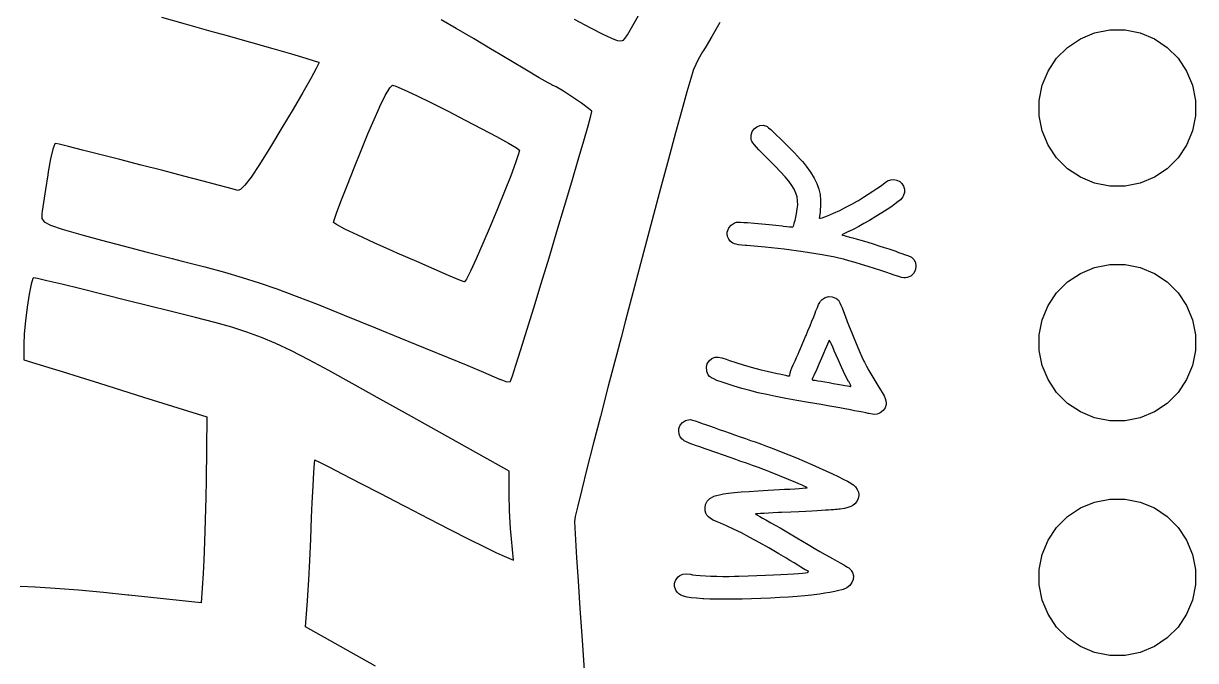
# Model space of a CAD drawing. Header units: millimetres. Extents: x 50.8 to 70.2, y -80.5 to -30.
# Drawn here: x 57.55 to 70.24, y -70.37 to -63.47 of the extents above; entities that cross this region are included whole.
import ezdxf

# ---------------------------------------------------------------- set-up
doc = ezdxf.new("R2010")
doc.units = ezdxf.units.MM
doc.layers.add('B.Mask', color=4, linetype='CONTINUOUS', true_color=0x02ffee)

msp = doc.modelspace()

# ---------------------------------------------------------------- linework, layer by layer
at = {"layer": 'B.Mask', "linetype": 'CONTINUOUS'}
for p, q in [((59.046639, -63.405047), (59.303094, -63.47746)), ((64.147165, -63.496897), (64.222957, -63.362524)), ((59.303094, -63.47746), (59.583155, -63.55596)), ((62.236108, -63.527297), (62.073919, -63.434457)), ((62.424544, -63.63765), (62.236108, -63.527297)), ((63.513749, -63.426771), (63.690822, -63.522812)), ((63.690822, -63.522812), (63.822293, -63.590982)), ((64.08924, -63.595232), (64.147165, -63.496897)), ((65.089457, -63.463848), (65.003226, -63.616565)), ((59.583155, -63.55596), (59.744134, -63.601046)), ((59.744134, -63.601046), (60.01197, -63.676634)), ((62.626796, -63.758398), (62.424544, -63.63765)), ((63.822293, -63.590982), (63.915832, -63.63472)), ((63.915832, -63.63472), (63.979108, -63.657466)), ((63.979108, -63.657466), (64.01979, -63.66266)), ((64.01979, -63.66266), (64.045546, -63.65374)), ((64.045546, -63.65374), (64.064046, -63.634147)), ((64.064046, -63.634147), (64.08924, -63.595232)), ((65.003226, -63.616565), (64.942567, -63.720848)), ((68.850766, -63.732941), (68.989313, -63.640367)), ((68.989313, -63.640367), (69.143258, -63.576601)), ((69.143258, -63.576601), (69.306685, -63.544093)), ((69.306685, -63.544093), (69.473315, -63.544093)), ((69.473315, -63.544093), (69.636742, -63.576601)), ((69.636742, -63.576601), (69.790687, -63.640367)), ((69.790687, -63.640367), (69.929234, -63.732941)), ((60.01197, -63.676634), (60.251324, -63.744907)), ((60.251324, -63.744907), (60.453536, -63.803352)), ((62.634293, -63.762918), (62.626796, -63.758398)), ((62.82738, -63.878922), (62.634293, -63.762918)), ((64.901097, -63.782529), (64.853345, -63.865654)), ((64.91219, -63.768035), (64.901097, -63.782529)), ((64.942567, -63.720848), (64.91219, -63.768035)), ((68.732941, -63.850766), (68.850766, -63.732941)), ((69.929234, -63.732941), (70.047059, -63.850766)), ((60.453536, -63.803352), (60.609944, -63.849456)), ((60.609944, -63.849456), (60.711888, -63.880709)), ((60.711888, -63.880709), (60.750707, -63.894598)), ((60.749689, -63.90199), (60.722133, -63.960832)), ((60.750707, -63.894598), (60.749689, -63.90199)), ((62.99791, -63.980492), (62.82738, -63.878922)), ((64.853345, -63.865654), (64.805117, -63.972874)), ((68.640367, -63.989313), (68.732941, -63.850766)), ((70.047059, -63.850766), (70.139633, -63.989313)), ((60.722133, -63.960832), (60.663253, -64.069982)), ((63.135939, -64.06178), (62.99791, -63.980492)), ((64.801108, -63.983852), (64.774693, -64.06859)), ((64.805117, -63.972874), (64.801108, -63.983852)), ((68.576601, -64.143258), (68.640367, -63.989313)), ((70.139633, -63.989313), (70.203399, -64.143258)), ((60.663253, -64.069982), (60.578344, -64.220014)), ((61.518875, -64.171887), (61.548721, -64.14047)), ((61.548721, -64.14047), (61.584128, -64.151675)), ((61.584128, -64.151675), (61.675299, -64.191611)), ((63.231527, -64.116935), (63.135939, -64.06178)), ((63.274731, -64.14011), (63.231527, -64.116935)), ((63.276018, -64.14047), (63.274731, -64.14011)), ((63.317915, -64.159505), (63.276018, -64.14047)), ((63.398068, -64.207708), (63.317915, -64.159505)), ((64.774693, -64.06859), (64.732671, -64.214293)), ((68.544093, -64.306685), (68.576601, -64.143258)), ((70.203399, -64.143258), (70.235907, -64.306685)), ((60.578344, -64.220014), (60.472701, -64.401504)), ((61.410765, -64.372483), (61.469595, -64.254864)), ((61.469595, -64.254864), (61.518875, -64.171887)), ((61.675299, -64.191611), (61.808071, -64.254595)), ((61.808071, -64.254595), (61.970387, -64.334435)), ((63.496544, -64.271726), (63.398068, -64.207708)), ((63.593413, -64.338206), (63.496544, -64.271726)), ((64.732671, -64.214293), (64.676987, -64.413578)), ((60.472701, -64.401504), (60.351619, -64.605026)), ((61.34842, -64.51318), (61.401822, -64.391862)), ((61.401822, -64.391862), (61.410765, -64.372483)), ((61.970387, -64.334435), (62.150187, -64.424939)), ((63.668741, -64.393795), (63.593413, -64.338206)), ((63.702595, -64.42514), (63.668741, -64.393795)), ((64.676987, -64.413578), (64.609586, -64.659063)), ((68.544093, -64.473315), (68.544093, -64.306685)), ((70.235907, -64.306685), (70.235907, -64.473315)), ((61.28213, -64.670269), (61.34842, -64.51318)), ((62.150187, -64.424939), (62.335411, -64.519912)), ((62.335411, -64.519912), (62.514, -64.613162)), ((63.66278, -64.583437), (63.692423, -64.474067)), ((63.692423, -64.474067), (63.702933, -64.426467)), ((63.702933, -64.426467), (63.702595, -64.42514)), ((68.576601, -64.636742), (68.544093, -64.473315)), ((70.235907, -64.473315), (70.203399, -64.636742)), ((60.351619, -64.605026), (60.228393, -64.808256)), ((61.208353, -64.849546), (61.28213, -64.670269)), ((62.514, -64.613162), (62.673895, -64.698497)), ((63.616835, -64.745173), (63.66278, -64.583437)), ((64.609586, -64.659063), (64.532414, -64.943366)), ((65.428374, -64.681609), (65.439921, -64.64543)), ((65.439921, -64.64543), (65.461028, -64.615471)), ((65.461028, -64.615471), (65.489383, -64.593128)), ((65.489383, -64.593128), (65.522674, -64.579797)), ((65.522674, -64.579797), (65.558588, -64.576874)), ((65.558588, -64.576874), (65.594815, -64.585756)), ((65.594815, -64.585756), (65.601043, -64.589646)), ((65.601043, -64.589646), (65.617273, -64.602754)), ((65.617273, -64.602754), (65.640589, -64.623444)), ((65.640589, -64.623444), (65.669721, -64.650453)), ((65.669721, -64.650453), (65.7034, -64.68252)), ((68.640367, -64.790687), (68.576601, -64.636742)), ((70.203399, -64.636742), (70.139633, -64.790687)), ((57.894926, -64.778015), (57.872887, -64.833937)), ((57.901052, -64.773607), (57.894926, -64.778015)), ((57.941686, -64.78253), (57.901052, -64.773607)), ((58.043028, -64.807351), (57.941686, -64.78253)), ((62.673895, -64.698497), (62.803037, -64.769724)), ((62.803037, -64.769724), (62.889365, -64.82065)), ((63.557419, -64.94987), (63.616835, -64.745173)), ((65.426314, -64.703346), (65.4277, -64.686658)), ((65.426711, -64.718585), (65.426314, -64.703346)), ((65.429711, -64.733502), (65.426711, -64.718585)), ((65.4277, -64.686658), (65.428374, -64.681609)), ((65.436133, -64.749224), (65.429711, -64.733502)), ((65.446795, -64.766877), (65.436133, -64.749224)), ((65.462518, -64.78759), (65.446795, -64.766877)), ((65.48412, -64.812489), (65.462518, -64.78759)), ((65.7034, -64.68252), (65.740357, -64.718382)), ((65.740357, -64.718382), (65.779324, -64.756777)), ((65.779324, -64.756777), (65.819029, -64.796442)), ((65.819029, -64.796442), (65.858205, -64.836116)), ((68.732941, -64.929234), (68.640367, -64.790687)), ((70.139633, -64.790687), (70.047059, -64.929234)), ((57.872887, -64.833937), (57.847531, -64.940607)), ((58.193713, -64.845147), (58.043028, -64.807351)), ((58.38238, -64.892997), (58.193713, -64.845147)), ((58.597665, -64.947978), (58.38238, -64.892997)), ((60.228393, -64.808256), (60.108804, -64.999582)), ((61.132493, -65.037427), (61.208353, -64.849546)), ((62.911778, -64.885775), (62.87867, -64.984324)), ((62.889365, -64.82065), (62.920821, -64.845081)), ((62.920821, -64.845081), (62.911778, -64.885775)), ((65.51242, -64.8427), (65.48412, -64.812489)), ((65.548238, -64.879352), (65.51242, -64.8427)), ((65.592392, -64.923571), (65.548238, -64.879352)), ((65.619374, -64.950382), (65.592392, -64.923571)), ((65.858205, -64.836116), (65.895582, -64.874536)), ((65.895582, -64.874536), (65.929892, -64.91044)), ((65.929892, -64.91044), (65.959864, -64.942566)), ((57.847531, -64.940607), (57.823206, -65.080865)), ((58.828205, -65.00717), (58.597665, -64.947978)), ((59.062638, -65.067648), (58.828205, -65.00717)), ((60.108804, -64.999582), (60.01767, -65.13657)), ((61.059953, -65.220327), (61.132493, -65.037427)), ((62.87867, -64.984324), (62.826146, -65.12477)), ((63.487363, -65.188125), (63.557419, -64.94987)), ((64.532414, -64.943366), (64.447418, -65.259106)), ((65.687292, -65.018504), (65.619374, -64.950382)), ((65.745656, -65.079072), (65.687292, -65.018504)), ((65.959864, -64.942566), (65.98423, -64.969651)), ((65.98423, -64.969651), (66.001721, -64.990434)), ((66.001721, -64.990434), (66.022583, -65.017238)), ((66.022583, -65.017238), (66.071368, -65.084957)), ((68.850766, -65.047059), (68.732941, -64.929234)), ((68.989313, -65.139633), (68.850766, -65.047059)), ((69.929234, -65.047059), (69.790687, -65.139633)), ((70.047059, -64.929234), (69.929234, -65.047059)), ((57.818256, -65.11425), (57.794248, -65.273327)), ((57.823206, -65.080865), (57.818256, -65.11425)), ((59.2896, -65.126493), (59.062638, -65.067648)), ((59.497729, -65.18078), (59.2896, -65.126493)), ((59.675662, -65.22759), (59.497729, -65.18078)), ((60.01767, -65.13657), (59.950798, -65.225143)), ((62.826146, -65.12477), (62.759363, -65.294744)), ((65.794986, -65.133288), (65.745656, -65.079072)), ((65.835805, -65.182357), (65.794986, -65.133288)), ((66.071368, -65.084957), (66.110074, -65.147866)), ((66.110074, -65.147866), (66.139429, -65.207891)), ((66.878477, -65.196917), (66.903416, -65.179424)), ((66.903416, -65.179424), (66.93806, -65.166342)), ((66.93806, -65.166342), (66.972662, -65.163931)), ((66.972662, -65.163931), (67.005562, -65.170957)), ((67.005562, -65.170957), (67.035099, -65.186188)), ((69.143258, -65.203399), (68.989313, -65.139633)), ((69.790687, -65.139633), (69.636742, -65.203399)), ((57.794248, -65.273327), (57.772616, -65.412557)), ((59.812035, -65.263998), (59.675662, -65.22759)), ((59.87307, -65.28072), (59.812035, -65.263998)), ((59.903996, -65.271219), (59.87307, -65.28072)), ((59.950798, -65.225143), (59.903996, -65.271219)), ((60.996135, -65.384662), (61.059953, -65.220327)), ((62.759363, -65.294744), (62.683476, -65.481878)), ((63.409496, -65.450532), (63.487363, -65.188125)), ((64.447418, -65.259106), (64.356541, -65.5989)), ((65.868635, -65.22748), (65.835805, -65.182357)), ((65.893997, -65.269863), (65.868635, -65.22748)), ((65.912414, -65.310707), (65.893997, -65.269863)), ((66.139429, -65.207891), (66.16016, -65.26696)), ((66.16016, -65.26696), (66.172994, -65.327002)), ((66.694579, -65.323232), (66.744024, -65.291318)), ((66.744024, -65.291318), (66.788865, -65.261587)), ((66.788865, -65.261587), (66.827373, -65.235183)), ((66.827373, -65.235183), (66.85782, -65.213246)), ((66.85782, -65.213246), (66.878477, -65.196917)), ((67.035099, -65.186188), (67.059612, -65.208391)), ((67.059612, -65.208391), (67.07744, -65.236333)), ((67.086402, -65.304501), (67.074215, -65.342261)), ((67.07744, -65.236333), (67.086924, -65.26878)), ((67.086924, -65.26878), (67.086402, -65.304501)), ((69.306685, -65.235907), (69.143258, -65.203399)), ((69.473315, -65.235907), (69.306685, -65.235907)), ((69.636742, -65.203399), (69.473315, -65.235907)), ((57.772616, -65.412557), (57.757532, -65.505008)), ((60.946443, -65.516846), (60.996135, -65.384662)), ((65.924407, -65.351216), (65.912414, -65.310707)), ((65.930498, -65.392593), (65.924407, -65.351216)), ((65.93121, -65.436043), (65.930498, -65.392593)), ((66.172994, -65.327002), (66.178656, -65.389944)), ((66.178656, -65.389944), (66.177874, -65.457714)), ((66.453896, -65.463708), (66.518094, -65.429908)), ((66.518094, -65.429908), (66.573974, -65.398001)), ((66.573974, -65.398001), (66.588793, -65.389047)), ((66.588793, -65.389047), (66.642259, -65.356189)), ((66.642259, -65.356189), (66.694579, -65.323232)), ((66.987725, -65.426529), (66.948405, -65.454058)), ((67.018539, -65.403108), (66.987725, -65.426529)), ((67.04189, -65.38298), (67.018539, -65.403108)), ((67.058822, -65.365334), (67.04189, -65.38298)), ((67.070377, -65.349356), (67.058822, -65.365334)), ((67.074215, -65.342261), (67.070377, -65.349356)), ((57.752822, -65.533765), (57.752219, -65.586789)), ((57.757532, -65.505008), (57.752822, -65.533765)), ((60.916279, -65.603296), (60.946443, -65.516846)), ((62.683476, -65.481878), (62.603643, -65.673802)), ((63.32665, -65.727687), (63.409496, -65.450532)), ((65.906286, -65.590854), (65.918582, -65.53397)), ((65.918582, -65.53397), (65.927064, -65.482767)), ((65.927064, -65.482767), (65.93121, -65.436043)), ((66.167773, -65.559514), (66.166491, -65.565029)), ((66.170583, -65.542615), (66.167773, -65.559514)), ((66.173519, -65.516282), (66.170583, -65.542615)), ((66.176192, -65.484424), (66.173519, -65.516282)), ((66.177874, -65.457714), (66.176192, -65.484424)), ((66.224415, -65.56737), (66.254237, -65.555704)), ((66.254237, -65.555704), (66.317683, -65.528682)), ((66.317683, -65.528682), (66.385664, -65.497325)), ((66.385664, -65.497325), (66.453896, -65.463708)), ((66.840073, -65.524687), (66.777597, -65.563925)), ((66.899536, -65.486506), (66.840073, -65.524687)), ((66.948405, -65.454058), (66.899536, -65.486506)), ((57.752219, -65.586789), (57.779132, -65.623409)), ((57.779132, -65.623409), (57.848033, -65.656673)), ((57.848033, -65.656673), (57.973394, -65.699627)), ((60.909677, -65.629236), (60.916279, -65.603296)), ((60.94218, -65.65205), (60.909677, -65.629236)), ((61.032881, -65.699428), (60.94218, -65.65205)), ((62.603643, -65.673802), (62.52502, -65.858148)), ((64.356541, -65.5989), (64.261731, -65.955366)), ((65.17556, -65.713991), (65.186359, -65.688049)), ((65.186359, -65.688049), (65.210339, -65.658075)), ((65.210339, -65.658075), (65.245587, -65.634455)), ((65.245587, -65.634455), (65.257056, -65.629569)), ((65.257056, -65.629569), (65.270418, -65.626494)), ((65.270418, -65.626494), (65.288241, -65.625213)), ((65.288241, -65.625213), (65.313472, -65.625521)), ((65.313472, -65.625521), (65.349057, -65.627211)), ((65.349057, -65.627211), (65.389428, -65.629665)), ((65.389428, -65.629665), (65.46392, -65.635063)), ((65.46392, -65.635063), (65.542911, -65.641709)), ((65.542911, -65.641709), (65.621939, -65.649192)), ((65.621939, -65.649192), (65.696543, -65.657106)), ((65.696543, -65.657106), (65.762263, -65.665041)), ((65.762263, -65.665041), (65.77829, -65.667114)), ((65.77829, -65.667114), (65.812593, -65.671411)), ((65.812593, -65.671411), (65.841675, -65.674866)), ((65.841675, -65.674866), (65.862866, -65.677167)), ((65.862866, -65.677167), (65.873494, -65.678003)), ((65.873494, -65.678003), (65.877067, -65.677255)), ((65.877067, -65.677255), (65.882643, -65.671716)), ((65.882643, -65.671716), (65.888298, -65.659073)), ((65.888298, -65.659073), (65.894839, -65.637323)), ((65.894839, -65.637323), (65.90307, -65.604462)), ((65.90307, -65.604462), (65.906286, -65.590854)), ((66.166491, -65.565029), (66.164864, -65.576987)), ((66.164864, -65.576987), (66.167911, -65.582932)), ((66.167911, -65.582932), (66.177563, -65.583133)), ((66.177563, -65.583133), (66.195754, -65.577856)), ((66.195754, -65.577856), (66.224415, -65.56737)), ((66.591537, -65.672405), (66.538197, -65.699776)), ((66.647871, -65.641399), (66.591537, -65.672405)), ((66.709218, -65.605619), (66.647871, -65.641399)), ((66.777597, -65.563925), (66.709218, -65.605619)), ((57.973394, -65.699627), (58.050003, -65.723035)), ((58.050003, -65.723035), (58.200135, -65.765613)), ((58.200135, -65.765613), (58.399452, -65.820014)), ((61.171572, -65.766463), (61.032881, -65.699428)), ((61.348042, -65.848247), (61.171572, -65.766463)), ((63.241655, -66.010186), (63.32665, -65.727687)), ((65.166978, -65.746755), (65.169607, -65.734627)), ((65.167086, -65.754629), (65.166978, -65.746755)), ((65.168985, -65.761446), (65.167086, -65.754629)), ((65.171994, -65.772545), (65.168985, -65.761446)), ((65.169607, -65.734627), (65.17556, -65.713991)), ((65.17523, -65.786356), (65.171994, -65.772545)), ((65.185895, -65.809839), (65.17523, -65.786356)), ((65.205502, -65.833123), (65.185895, -65.809839)), ((66.415131, -65.759868), (66.410646, -65.763646)), ((66.410646, -65.763646), (66.416362, -65.765921)), ((66.429661, -65.751792), (66.415131, -65.759868)), ((66.416362, -65.765921), (66.432732, -65.770851)), ((66.45208, -65.740537), (66.429661, -65.751792)), ((66.432732, -65.770851), (66.456942, -65.777498)), ((66.480231, -65.727223), (66.45208, -65.740537)), ((66.456942, -65.777498), (66.486238, -65.785084)), ((66.485832, -65.724652), (66.480231, -65.727223)), ((66.538197, -65.699776), (66.485832, -65.724652)), ((66.486238, -65.785084), (66.490951, -65.786283)), ((66.490951, -65.786283), (66.528767, -65.796436)), ((66.528767, -65.796436), (66.575931, -65.809796)), ((66.575931, -65.809796), (66.629977, -65.825605)), ((58.399452, -65.820014), (58.63518, -65.882803)), ((58.63518, -65.882803), (58.894545, -65.95055)), ((61.552083, -65.93987), (61.348042, -65.848247)), ((61.597813, -65.960049), (61.552083, -65.93987)), ((62.52502, -65.858148), (62.452765, -66.022546)), ((65.230186, -65.852239), (65.205502, -65.833123)), ((65.247789, -65.860796), (65.230186, -65.852239)), ((65.264361, -65.864836), (65.247789, -65.860796)), ((65.291105, -65.869168), (65.264361, -65.864836)), ((65.324858, -65.873369), (65.291105, -65.869168)), ((65.362461, -65.877018), (65.324858, -65.873369)), ((65.379318, -65.878333), (65.362461, -65.877018)), ((65.578784, -65.895525), (65.379318, -65.878333)), ((65.784659, -65.918664), (65.578784, -65.895525)), ((65.991769, -65.947059), (65.784659, -65.918664)), ((66.629977, -65.825605), (66.688438, -65.843105)), ((66.688438, -65.843105), (66.748847, -65.861537)), ((66.748847, -65.861537), (66.808738, -65.880143)), ((66.808738, -65.880143), (66.865644, -65.898164)), ((66.865644, -65.898164), (66.917099, -65.914843)), ((66.917099, -65.914843), (66.960635, -65.92942)), ((66.960635, -65.92942), (66.993787, -65.941138)), ((66.993787, -65.941138), (67.02369, -65.952084)), ((58.894545, -65.95055), (59.164774, -66.019819)), ((59.164774, -66.019819), (59.271427, -66.046966)), ((59.271427, -66.046966), (59.516745, -66.110494)), ((61.809133, -66.052633), (61.597813, -65.960049)), ((61.99817, -66.13474), (61.809133, -66.052633)), ((62.452765, -66.022546), (62.392034, -66.154627)), ((63.157342, -66.288624), (63.241655, -66.010186)), ((64.261731, -65.955366), (64.164932, -66.321122)), ((66.194941, -65.98002), (65.991769, -65.947059)), ((66.333904, -66.005803), (66.194941, -65.98002)), ((66.375033, -66.014828), (66.333904, -66.005803)), ((66.426561, -66.027664), (66.375033, -66.014828)), ((66.486302, -66.043664), (66.426561, -66.027664)), ((66.552071, -66.062179), (66.486302, -66.043664)), ((66.621683, -66.082562), (66.552071, -66.062179)), ((67.02369, -65.952084), (67.057503, -65.964226)), ((67.057503, -65.964226), (67.087066, -65.974606)), ((67.087066, -65.974606), (67.108253, -65.981758)), ((67.108253, -65.981758), (67.121542, -65.986401)), ((67.121542, -65.986401), (67.160958, -66.006123)), ((67.160958, -66.006123), (67.18859, -66.031366)), ((67.18859, -66.031366), (67.205, -66.062781)), ((67.205, -66.062781), (67.210749, -66.101022)), ((59.516745, -66.110494), (59.729165, -66.168082)), ((59.729165, -66.168082), (59.921391, -66.224061)), ((62.153983, -66.201675), (61.99817, -66.13474)), ((62.392034, -66.154627), (62.347983, -66.242023)), ((66.692953, -66.104164), (66.621683, -66.082562)), ((66.763695, -66.126337), (66.692953, -66.104164)), ((66.831724, -66.148434), (66.763695, -66.126337)), ((66.894854, -66.169805), (66.831724, -66.148434)), ((66.936344, -66.184487), (66.894854, -66.169805)), ((66.985742, -66.201933), (66.936344, -66.184487)), ((67.183939, -66.182474), (67.154755, -66.208295)), ((67.202922, -66.148972), (67.183939, -66.182474)), ((67.210643, -66.109187), (67.202922, -66.148972)), ((67.210749, -66.101022), (67.210643, -66.109187)), ((68.850766, -66.272941), (68.989313, -66.180367)), ((68.989313, -66.180367), (69.143258, -66.116601)), ((69.143258, -66.116601), (69.306685, -66.084093)), ((69.306685, -66.084093), (69.473315, -66.084093)), ((69.473315, -66.084093), (69.636742, -66.116601)), ((69.636742, -66.116601), (69.790687, -66.180367)), ((69.790687, -66.180367), (69.929234, -66.272941)), ((57.638203, -66.296289), (57.616443, -66.405769)), ((57.657402, -66.234188), (57.638203, -66.296289)), ((57.664718, -66.22657), (57.657402, -66.234188)), ((57.705215, -66.235343), (57.664718, -66.22657)), ((57.80934, -66.260025), (57.705215, -66.235343)), ((57.968447, -66.298505), (57.80934, -66.260025)), ((58.173888, -66.348676), (57.968447, -66.298505)), ((59.921391, -66.224061), (60.106127, -66.282758)), ((60.106127, -66.282758), (60.296079, -66.348503)), ((62.265631, -66.248745), (62.153983, -66.201675)), ((62.322172, -66.271255), (62.265631, -66.248745)), ((62.32577, -66.272365), (62.322172, -66.271255)), ((62.347983, -66.242023), (62.32577, -66.272365)), ((63.076542, -66.553596), (63.157342, -66.288624)), ((64.164932, -66.321122), (64.06809, -66.688785)), ((67.024723, -66.214586), (66.985742, -66.201933)), ((67.055159, -66.222867), (67.024723, -66.214586)), ((67.078923, -66.227198), (67.055159, -66.222867)), ((67.097889, -66.228), (67.078923, -66.227198)), ((67.113928, -66.225695), (67.097889, -66.228)), ((67.11643, -66.225044), (67.113928, -66.225695)), ((67.154755, -66.208295), (67.11643, -66.225044)), ((68.732941, -66.390766), (68.850766, -66.272941)), ((69.929234, -66.272941), (70.047059, -66.390766)), ((57.616443, -66.405769), (57.594822, -66.544336)), ((58.417018, -66.408429), (58.173888, -66.348676)), ((58.689189, -66.475654), (58.417018, -66.408429)), ((60.296079, -66.348503), (60.503951, -66.425626)), ((60.503951, -66.425626), (60.742448, -66.518454)), ((66.195604, -66.462261), (66.228682, -66.441641)), ((66.228682, -66.441641), (66.265832, -66.431755)), ((66.265832, -66.431755), (66.304147, -66.433196)), ((66.304147, -66.433196), (66.34072, -66.446558)), ((66.34072, -66.446558), (66.344258, -66.44856)), ((66.344258, -66.44856), (66.354387, -66.454747)), ((68.640367, -66.529313), (68.732941, -66.390766)), ((70.047059, -66.390766), (70.139633, -66.529313)), ((57.594822, -66.544336), (57.576037, -66.693695)), ((58.879912, -66.522938), (58.689189, -66.475654)), ((59.17128, -66.595051), (58.879912, -66.522938)), ((60.742448, -66.518454), (61.024274, -66.631317)), ((63.002085, -66.795698), (63.076542, -66.553596)), ((66.129197, -66.585367), (66.143983, -66.549565)), ((66.143983, -66.549565), (66.158005, -66.518203)), ((66.158005, -66.518203), (66.170029, -66.493995)), ((66.170029, -66.493995), (66.178825, -66.479656)), ((66.178825, -66.479656), (66.195604, -66.462261)), ((66.354387, -66.454747), (66.363257, -66.461637)), ((66.363257, -66.461637), (66.37153, -66.47054)), ((66.37153, -66.47054), (66.379866, -66.482768)), ((66.379866, -66.482768), (66.388928, -66.499631)), ((66.388928, -66.499631), (66.399375, -66.522439)), ((66.399375, -66.522439), (66.41187, -66.552504)), ((66.41187, -66.552504), (66.427073, -66.591136)), ((68.576601, -66.683258), (68.640367, -66.529313)), ((70.139633, -66.529313), (70.203399, -66.683258)), ((57.576037, -66.693695), (57.562787, -66.835552)), ((59.416841, -66.6564), (59.17128, -66.595051)), ((59.62597, -66.710912), (59.416841, -66.6564)), ((61.024274, -66.631317), (61.362135, -66.768544)), ((64.06809, -66.688785), (64.01979, -66.873048)), ((66.064608, -66.748877), (66.085774, -66.696534)), ((66.085774, -66.696534), (66.104653, -66.648934)), ((66.104653, -66.648934), (66.119725, -66.609827)), ((66.119725, -66.609827), (66.129197, -66.585367)), ((66.427073, -66.591136), (66.445646, -66.639645)), ((66.445646, -66.639645), (66.468251, -66.699344)), ((66.468251, -66.699344), (66.48906, -66.753631)), ((68.544093, -66.846685), (68.576601, -66.683258)), ((70.203399, -66.683258), (70.235907, -66.846685)), ((59.808041, -66.762513), (59.62597, -66.710912)), ((59.97243, -66.815128), (59.808041, -66.762513)), ((60.128511, -66.872683), (59.97243, -66.815128)), ((61.362135, -66.768544), (61.626164, -66.876344)), ((62.936801, -67.005525), (63.002085, -66.795698)), ((66.02149, -66.852795), (66.042674, -66.802214)), ((66.042674, -66.802214), (66.064608, -66.748877)), ((66.48906, -66.753631), (66.516881, -66.824212)), ((66.516881, -66.824212), (66.54555, -66.894986)), ((57.562787, -66.835552), (57.557771, -66.951614)), ((57.557771, -66.951614), (57.557771, -67.115434)), ((60.285659, -66.939106), (60.128511, -66.872683)), ((60.453249, -67.018321), (60.285659, -66.939106)), ((61.626164, -66.876344), (61.900201, -66.988642)), ((64.01979, -66.873048), (63.973151, -67.050975)), ((65.96237, -66.992313), (65.979509, -66.951729)), ((65.979509, -66.951729), (65.998148, -66.907734)), ((65.998148, -66.907734), (66.017204, -66.862891)), ((66.017204, -66.862891), (66.02149, -66.852795)), ((66.253404, -66.94514), (66.242429, -66.970395)), ((66.26147, -66.926989), (66.253404, -66.94514)), ((66.267082, -66.914903), (66.26147, -66.926989)), ((66.270689, -66.90784), (66.267082, -66.914903)), ((66.272733, -66.904772), (66.270689, -66.90784)), ((66.276637, -66.909095), (66.272733, -66.904772)), ((66.284687, -66.924004), (66.276637, -66.909095)), ((66.29603, -66.947706), (66.284687, -66.924004)), ((66.309812, -66.978407), (66.29603, -66.947706)), ((66.54555, -66.894986), (66.574001, -66.963399)), ((68.544093, -67.013315), (68.544093, -66.846685)), ((70.235907, -66.846685), (70.235907, -67.013315)), ((60.640656, -67.114255), (60.453249, -67.018321)), ((61.900201, -66.988642), (62.148057, -67.090638)), ((62.883523, -67.173673), (62.936801, -67.005525)), ((63.973151, -67.050975), (63.88206, -67.400309)), ((65.920154, -67.092036), (65.93346, -67.061339)), ((65.93346, -67.061339), (65.936919, -67.052983)), ((65.936919, -67.052983), (65.947812, -67.026919)), ((65.947812, -67.026919), (65.96237, -66.992313)), ((66.209947, -67.046385), (66.187535, -67.099201)), ((66.228094, -67.003797), (66.209947, -67.046385)), ((66.242429, -66.970395), (66.228094, -67.003797)), ((66.325177, -67.014315), (66.309812, -66.978407)), ((66.326822, -67.018254), (66.325177, -67.014315)), ((66.367659, -67.113491), (66.326822, -67.018254)), ((66.574001, -66.963399), (66.601169, -67.026897)), ((66.601169, -67.026897), (66.625989, -67.082925)), ((66.625989, -67.082925), (66.647397, -67.128931)), ((68.576601, -67.176742), (68.544093, -67.013315)), ((70.235907, -67.013315), (70.203399, -67.176742)), ((57.557771, -67.115434), (57.865029, -67.20967)), ((57.865029, -67.20967), (57.975367, -67.243735)), ((60.857256, -67.230835), (60.640656, -67.114255)), ((62.148057, -67.090638), (62.361165, -67.178787)), ((62.361165, -67.178787), (62.53096, -67.249545)), ((62.84508, -67.290738), (62.883523, -67.173673)), ((64.94435, -67.196704), (64.953207, -67.15938)), ((64.94727, -67.2369), (64.94435, -67.196704)), ((64.953207, -67.15938), (64.972945, -67.127229)), ((64.972945, -67.127229), (65.002671, -67.102552)), ((65.002671, -67.102552), (65.011043, -67.098037)), ((65.011043, -67.098037), (65.039951, -67.088385)), ((65.039951, -67.088385), (65.07236, -67.086979)), ((65.07236, -67.086979), (65.110521, -67.093919)), ((65.110521, -67.093919), (65.15669, -67.109302)), ((65.15669, -67.109302), (65.193126, -67.122783)), ((65.193126, -67.122783), (65.263086, -67.146376)), ((65.263086, -67.146376), (65.342521, -67.170796)), ((65.342521, -67.170796), (65.429093, -67.195386)), ((65.429093, -67.195386), (65.520461, -67.219492)), ((65.856116, -67.232674), (65.867634, -67.202838)), ((65.867634, -67.202838), (65.882287, -67.171484)), ((65.882287, -67.171484), (65.886737, -67.162681)), ((65.886737, -67.162681), (65.903571, -67.127987)), ((65.903571, -67.127987), (65.920154, -67.092036)), ((66.15314, -67.180247), (66.137633, -67.215404)), ((66.160406, -67.163286), (66.15314, -67.180247)), ((66.187535, -67.099201), (66.160406, -67.163286)), ((66.407831, -67.201781), (66.367659, -67.113491)), ((66.446421, -67.281173), (66.407831, -67.201781)), ((66.647397, -67.128931), (66.653091, -67.140534)), ((66.653091, -67.140534), (66.675233, -67.183224)), ((66.675233, -67.183224), (66.702437, -67.232947)), ((68.640367, -67.330687), (68.576601, -67.176742)), ((70.203399, -67.176742), (70.139633, -67.330687)), ((57.975367, -67.243735), (58.157828, -67.300496)), ((58.157828, -67.300496), (58.377551, -67.369161)), ((61.112422, -67.371985), (60.857256, -67.230835)), ((62.53096, -67.249545), (62.648873, -67.299366)), ((62.648873, -67.299366), (62.70634, -67.324708)), ((62.70634, -67.324708), (62.708558, -67.325785)), ((62.708558, -67.325785), (62.783575, -67.352806)), ((62.824302, -67.347315), (62.84508, -67.290738)), ((64.948482, -67.241914), (64.94727, -67.2369)), ((64.9551, -67.262179), (64.948482, -67.241914)), ((64.964439, -67.279529), (64.9551, -67.262179)), ((64.977958, -67.29488), (64.964439, -67.279529)), ((64.997116, -67.309146), (64.977958, -67.29488)), ((65.023371, -67.323241), (64.997116, -67.309146)), ((65.058182, -67.338081), (65.023371, -67.323241)), ((65.520461, -67.219492), (65.614286, -67.24246)), ((65.614286, -67.24246), (65.708227, -67.263635)), ((65.708227, -67.263635), (65.733304, -67.269034)), ((65.733304, -67.269034), (65.768357, -67.276593)), ((65.768357, -67.276593), (65.797956, -67.282988)), ((65.797956, -67.282988), (65.819568, -67.287672)), ((65.819568, -67.287672), (65.83066, -67.290099)), ((65.83066, -67.290099), (65.834017, -67.290721)), ((65.834017, -67.290721), (65.841342, -67.289344)), ((65.841342, -67.289344), (65.845557, -67.280656)), ((65.845557, -67.280656), (65.848555, -67.261645)), ((65.848555, -67.261645), (65.849364, -67.256629)), ((65.849364, -67.256629), (65.856116, -67.232674)), ((66.088263, -67.323919), (66.087835, -67.331442)), ((66.087835, -67.331442), (66.09192, -67.33359)), ((66.09379, -67.309105), (66.088263, -67.323919)), ((66.09192, -67.33359), (66.099927, -67.33454)), ((66.104999, -67.285086), (66.09379, -67.309105)), ((66.099927, -67.33454), (66.119529, -67.337518)), ((66.109541, -67.275831), (66.104999, -67.285086)), ((66.122281, -67.249076), (66.109541, -67.275831)), ((66.137633, -67.215404), (66.122281, -67.249076)), ((66.482507, -67.34971), (66.446421, -67.281173)), ((66.702437, -67.232947), (66.732925, -67.286611)), ((66.732925, -67.286611), (66.764919, -67.341122)), ((68.732941, -67.469234), (68.640367, -67.330687)), ((70.139633, -67.330687), (70.047059, -67.469234)), ((58.377551, -67.369161), (58.616124, -67.443974)), ((58.616124, -67.443974), (58.855137, -67.519182)), ((61.41553, -67.541633), (61.112422, -67.371985)), ((62.783575, -67.352806), (62.823072, -67.349693)), ((62.823072, -67.349693), (62.824302, -67.347315)), ((63.88206, -67.400309), (63.796763, -67.729405)), ((65.103007, -67.35458), (65.058182, -67.338081)), ((65.157689, -67.373118), (65.103007, -67.35458)), ((65.24282, -67.400395), (65.157689, -67.373118)), ((65.327508, -67.425631), (65.24282, -67.400395)), ((65.413481, -67.449222), (65.327508, -67.425631)), ((65.502466, -67.471566), (65.413481, -67.449222)), ((66.119529, -67.337518), (66.148429, -67.342182)), ((66.148429, -67.342182), (66.184599, -67.348181)), ((66.184599, -67.348181), (66.226013, -67.355165)), ((66.226013, -67.355165), (66.270644, -67.362785)), ((66.270644, -67.362785), (66.316464, -67.370691)), ((66.316464, -67.370691), (66.361446, -67.378532)), ((66.361446, -67.378532), (66.403564, -67.385959)), ((66.403564, -67.385959), (66.440791, -67.392622)), ((66.440791, -67.392622), (66.471099, -67.39817)), ((66.471099, -67.39817), (66.492462, -67.402255)), ((66.484021, -67.352441), (66.482507, -67.34971)), ((66.498173, -67.378762), (66.484021, -67.352441)), ((66.492462, -67.402255), (66.502852, -67.404526)), ((66.505743, -67.395255), (66.498173, -67.378762)), ((66.502852, -67.404526), (66.503261, -67.40464)), ((66.503261, -67.40464), (66.507262, -67.403391)), ((66.507262, -67.403391), (66.505743, -67.395255)), ((66.764919, -67.341122), (66.796644, -67.393388)), ((66.796644, -67.393388), (66.826321, -67.440316)), ((66.826321, -67.440316), (66.84552, -67.47077)), ((58.855137, -67.519182), (59.537987, -67.734458)), ((61.719721, -67.71221), (61.41553, -67.541633)), ((65.596194, -67.493059), (65.502466, -67.471566)), ((65.696391, -67.5141), (65.596194, -67.493059)), ((65.804786, -67.535084), (65.696391, -67.5141)), ((65.923108, -67.55641), (65.804786, -67.535084)), ((66.04686, -67.577444), (65.923108, -67.55641)), ((66.115831, -67.588996), (66.04686, -67.577444)), ((66.18652, -67.601047), (66.115831, -67.588996)), ((66.84552, -67.47077), (66.865587, -67.506253)), ((66.865587, -67.506253), (66.878685, -67.53563)), ((66.878685, -67.53563), (66.885811, -67.561253)), ((66.885811, -67.561253), (66.887964, -67.585473)), ((66.887964, -67.585473), (66.887132, -67.598539)), ((68.850766, -67.587059), (68.732941, -67.469234)), ((68.989313, -67.679633), (68.850766, -67.587059)), ((69.929234, -67.587059), (69.790687, -67.679633)), ((70.047059, -67.469234), (69.929234, -67.587059)), ((62.783575, -68.308206), (61.719721, -67.71221)), ((66.256616, -67.613187), (66.18652, -67.601047)), ((66.323805, -67.62501), (66.256616, -67.613187)), ((66.385776, -67.636105), (66.323805, -67.62501)), ((66.440215, -67.646065), (66.385776, -67.636105)), ((66.484809, -67.654482), (66.440215, -67.646065)), ((66.500789, -67.657605), (66.484809, -67.654482)), ((66.503261, -67.658095), (66.500789, -67.657605)), ((66.547454, -67.666857), (66.503261, -67.658095)), ((66.593003, -67.67588), (66.547454, -67.666857)), ((66.634682, -67.68413), (66.593003, -67.67588)), ((66.669739, -67.69106), (66.634682, -67.68413)), ((66.695423, -67.696127), (66.669739, -67.69106)), ((66.701718, -67.697366), (66.695423, -67.696127)), ((66.739443, -67.703969), (66.701718, -67.697366)), ((66.767723, -67.706538), (66.739443, -67.703969)), ((66.789896, -67.704888), (66.767723, -67.706538)), ((66.809301, -67.69883), (66.789896, -67.704888)), ((66.825453, -67.690467), (66.809301, -67.69883)), ((66.855299, -67.666048), (66.825453, -67.690467)), ((66.876526, -67.634284), (66.855299, -67.666048)), ((66.887132, -67.598539), (66.876526, -67.634284)), ((69.143258, -67.743399), (68.989313, -67.679633)), ((69.790687, -67.679633), (69.636742, -67.743399)), ((59.537987, -67.734458), (59.530189, -68.423461)), ((63.796763, -67.729405), (63.719205, -68.03088)), ((64.647184, -67.861007), (64.660109, -67.82489)), ((64.660109, -67.82489), (64.684272, -67.795771)), ((64.684272, -67.795771), (64.7192, -67.774362)), ((64.7192, -67.774362), (64.732474, -67.769102)), ((64.732474, -67.769102), (64.751548, -67.76417)), ((64.751548, -67.76417), (64.771139, -67.763541)), ((64.771139, -67.763541), (64.794142, -67.767548)), ((64.794142, -67.767548), (64.823454, -67.776525)), ((64.823454, -67.776525), (64.861972, -67.790805)), ((64.861972, -67.790805), (64.873555, -67.795131)), ((64.873555, -67.795131), (64.898379, -67.804121)), ((64.898379, -67.804121), (64.933111, -67.816528)), ((64.933111, -67.816528), (64.976238, -67.831815)), ((64.976238, -67.831815), (65.026246, -67.849449)), ((69.306685, -67.775907), (69.143258, -67.743399)), ((69.473315, -67.775907), (69.306685, -67.775907)), ((69.636742, -67.743399), (69.473315, -67.775907)), ((64.645021, -67.88587), (64.647184, -67.861007)), ((64.648752, -67.921629), (64.645021, -67.88587)), ((64.661205, -67.950392), (64.648752, -67.921629)), ((64.682808, -67.975285), (64.661205, -67.950392)), ((65.026246, -67.849449), (65.081622, -67.868894)), ((65.081622, -67.868894), (65.140851, -67.889615)), ((65.140851, -67.889615), (65.202419, -67.911079)), ((65.202419, -67.911079), (65.248439, -67.927108)), ((65.248439, -67.927108), (65.30967, -67.948482)), ((65.30967, -67.948482), (65.368005, -67.968894)), ((65.368005, -67.968894), (65.421825, -67.987777)), ((63.719205, -68.03088), (63.651333, -68.297353)), ((64.692342, -67.983538), (64.682808, -67.975285)), ((64.70317, -67.991306), (64.692342, -67.983538)), ((64.716653, -67.999157), (64.70317, -67.991306)), ((64.734154, -68.00766), (64.716653, -67.999157)), ((64.757035, -68.017383), (64.734154, -68.00766)), ((64.786658, -68.028894), (64.757035, -68.017383)), ((64.824385, -68.042762), (64.786658, -68.028894)), ((64.871579, -68.059555), (64.824385, -68.042762)), ((64.9296, -68.079841), (64.871579, -68.059555)), ((64.95209, -68.087654), (64.9296, -68.079841)), ((65.046068, -68.12028), (64.95209, -68.087654)), ((65.421825, -67.987777), (65.469509, -68.00456)), ((65.469509, -68.00456), (65.509438, -68.018675)), ((65.509438, -68.018675), (65.539993, -68.029552)), ((65.539993, -68.029552), (65.559554, -68.036621)), ((65.559554, -68.036621), (65.59493, -68.049765)), ((65.59493, -68.049765), (65.672308, -68.079299)), ((65.672308, -68.079299), (65.752923, -68.111029)), ((60.702888, -68.235192), (60.707913, -68.2)), ((60.707913, -68.2), (60.70976, -68.200662)), ((60.70976, -68.200662), (60.756332, -68.223424)), ((60.756332, -68.223424), (60.858893, -68.275441)), ((65.12853, -68.148944), (65.046068, -68.12028)), ((65.200579, -68.174036), (65.12853, -68.148944)), ((65.263321, -68.195949), (65.200579, -68.174036)), ((65.317858, -68.215076), (65.263321, -68.195949)), ((65.365296, -68.231807), (65.317858, -68.215076)), ((65.752923, -68.111029), (65.835567, -68.144419)), ((65.835567, -68.144419), (65.919032, -68.178933)), ((65.919032, -68.178933), (66.002109, -68.214035)), ((66.002109, -68.214035), (66.08359, -68.249191)), ((60.687692, -68.480208), (60.695916, -68.332651)), ((60.695916, -68.332651), (60.702888, -68.235192)), ((60.858893, -68.275441), (61.009033, -68.352392)), ((62.809091, -68.322501), (62.783575, -68.308206)), ((62.809091, -68.572356), (62.809091, -68.322501)), ((63.651333, -68.297353), (63.595091, -68.521441)), ((65.406738, -68.246536), (65.365296, -68.231807)), ((65.44329, -68.259653), (65.406738, -68.246536)), ((65.476054, -68.271551), (65.44329, -68.259653)), ((65.506136, -68.282621), (65.476054, -68.271551)), ((65.534639, -68.293257), (65.506136, -68.282621)), ((65.562667, -68.303849), (65.534639, -68.293257)), ((65.582918, -68.311571), (65.562667, -68.303849)), ((65.62036, -68.326107), (65.582918, -68.311571)), ((65.663232, -68.343117), (65.62036, -68.326107)), ((65.70992, -68.361923), (65.663232, -68.343117)), ((66.08359, -68.249191), (66.162268, -68.283864)), ((66.162268, -68.283864), (66.236932, -68.317519)), ((66.236932, -68.317519), (66.306376, -68.349621)), ((66.306376, -68.349621), (66.36939, -68.379633)), ((59.530189, -68.423461), (59.527533, -68.603879)), ((61.009033, -68.352392), (61.198344, -68.449957)), ((61.198344, -68.449957), (61.418415, -68.563813)), ((65.758805, -68.38185), (65.70992, -68.361923)), ((65.808272, -68.402222), (65.758805, -68.38185)), ((65.856702, -68.422363), (65.808272, -68.402222)), ((65.902479, -68.441598), (65.856702, -68.422363)), ((65.943987, -68.459249), (65.902479, -68.441598)), ((65.979608, -68.474643), (65.943987, -68.459249)), ((66.007725, -68.487101), (65.979608, -68.474643)), ((66.36939, -68.379633), (66.424767, -68.40702)), ((66.424767, -68.40702), (66.471298, -68.431247)), ((66.471298, -68.431247), (66.507775, -68.451779)), ((66.507775, -68.451779), (66.532989, -68.468079)), ((66.532989, -68.468079), (66.535247, -68.469784)), ((66.535247, -68.469784), (66.557022, -68.491793)), ((59.527533, -68.603879), (59.522104, -68.852457)), ((60.678911, -68.665689), (60.687692, -68.480208)), ((61.418415, -68.563813), (61.660839, -68.689641)), ((62.813198, -68.750418), (62.809091, -68.572356)), ((63.595091, -68.521441), (63.552426, -68.695764)), ((64.982583, -68.617906), (65.021843, -68.594706)), ((65.021843, -68.594706), (65.025246, -68.593261)), ((65.025246, -68.593261), (65.051509, -68.584414)), ((65.051509, -68.584414), (65.086264, -68.57607)), ((65.086264, -68.57607), (65.130049, -68.568173)), ((65.130049, -68.568173), (65.183405, -68.560667)), ((65.183405, -68.560667), (65.246873, -68.553496)), ((65.246873, -68.553496), (65.32099, -68.546604)), ((65.32099, -68.546604), (65.406299, -68.539935)), ((65.406299, -68.539935), (65.503339, -68.533432)), ((65.503339, -68.533432), (65.612649, -68.52704)), ((65.612649, -68.52704), (65.734771, -68.520703)), ((65.734771, -68.520703), (65.789528, -68.517923)), ((65.789528, -68.517923), (65.847843, -68.514756)), ((65.847843, -68.514756), (65.900559, -68.511674)), ((65.900559, -68.511674), (65.946388, -68.508762)), ((65.946388, -68.508762), (65.984039, -68.506109)), ((65.984039, -68.506109), (66.012223, -68.503799)), ((66.026722, -68.49595), (66.007725, -68.487101)), ((66.012223, -68.503799), (66.02965, -68.50192)), ((66.034982, -68.500513), (66.026722, -68.49595)), ((66.02965, -68.50192), (66.035029, -68.500558)), ((66.035029, -68.500558), (66.034982, -68.500513)), ((66.557022, -68.491793), (66.575855, -68.519848)), ((66.575855, -68.519848), (66.589117, -68.54933)), ((66.593581, -68.586037), (66.585331, -68.619055)), ((66.589117, -68.54933), (66.59418, -68.575618)), ((66.59418, -68.575618), (66.593581, -68.586037)), ((60.672319, -68.823827), (60.678911, -68.665689)), ((61.660839, -68.689641), (61.689591, -68.704582)), ((61.689591, -68.704582), (61.93793, -68.83313)), ((63.552426, -68.695764), (63.525283, -68.812937)), ((64.928699, -68.721737), (64.935144, -68.682935)), ((64.931969, -68.751615), (64.928699, -68.721737)), ((64.935144, -68.682935), (64.953394, -68.64782)), ((64.953394, -68.64782), (64.982583, -68.617906)), ((66.391357, -68.731512), (66.377763, -68.733242)), ((66.438639, -68.724268), (66.391357, -68.731512)), ((66.475437, -68.715873), (66.438639, -68.724268)), ((66.50462, -68.705317), (66.475437, -68.715873)), ((66.529054, -68.69159), (66.50462, -68.705317)), ((66.548966, -68.676033), (66.529054, -68.69159)), ((66.569543, -68.651089), (66.548966, -68.676033)), ((66.585331, -68.619055), (66.569543, -68.651089)), ((68.850766, -68.812941), (68.989313, -68.720367)), ((68.989313, -68.720367), (69.143258, -68.656601)), ((69.143258, -68.656601), (69.306685, -68.624093)), ((69.306685, -68.624093), (69.473315, -68.624093)), ((69.473315, -68.624093), (69.636742, -68.656601)), ((69.636742, -68.656601), (69.790687, -68.720367)), ((69.790687, -68.720367), (69.929234, -68.812941)), ((59.522104, -68.852457), (59.515145, -69.086306)), ((60.66247, -69.057745), (60.672319, -68.823827)), ((61.93793, -68.83313), (62.169409, -68.952107)), ((62.823762, -68.942205), (62.813198, -68.750418)), ((63.525283, -68.812937), (63.515607, -68.865581)), ((64.93923, -68.776587), (64.931969, -68.751615)), ((64.949834, -68.797616), (64.93923, -68.776587)), ((64.965432, -68.816034), (64.949834, -68.797616)), ((64.987671, -68.833175), (64.965432, -68.816034)), ((65.018202, -68.850371), (64.987671, -68.833175)), ((65.058672, -68.868955), (65.018202, -68.850371)), ((65.474584, -68.784717), (65.474579, -68.784849)), ((65.474579, -68.784849), (65.48073, -68.789234)), ((65.48152, -68.783925), (65.474584, -68.784717)), ((65.48073, -68.789234), (65.49671, -68.798778)), ((65.500401, -68.782601), (65.48152, -68.783925)), ((65.49671, -68.798778), (65.520774, -68.812484)), ((65.529833, -68.78082), (65.500401, -68.782601)), ((65.520774, -68.812484), (65.551174, -68.829355)), ((65.568424, -68.778661), (65.529833, -68.78082)), ((65.551174, -68.829355), (65.586164, -68.848394)), ((65.61478, -68.7762), (65.568424, -68.778661)), ((65.586164, -68.848394), (65.603001, -68.857589)), ((65.603001, -68.857589), (65.642125, -68.879498)), ((65.667509, -68.773513), (65.61478, -68.7762)), ((65.725219, -68.770677), (65.667509, -68.773513)), ((65.756856, -68.769164), (65.725219, -68.770677)), ((65.856534, -68.764424), (65.756856, -68.769164)), ((65.943879, -68.760233), (65.856534, -68.764424)), ((66.019894, -68.756529), (65.943879, -68.760233)), ((66.085584, -68.753254), (66.019894, -68.756529)), ((66.141952, -68.750349), (66.085584, -68.753254)), ((66.190002, -68.747752), (66.141952, -68.750349)), ((66.230738, -68.745406), (66.190002, -68.747752)), ((66.265163, -68.74325), (66.230738, -68.745406)), ((66.294281, -68.741225), (66.265163, -68.74325)), ((66.319097, -68.739272), (66.294281, -68.741225)), ((66.340613, -68.73733), (66.319097, -68.739272)), ((66.359834, -68.73534), (66.340613, -68.73733)), ((66.377763, -68.733242), (66.359834, -68.73534)), ((68.732941, -68.930766), (68.850766, -68.812941)), ((69.929234, -68.812941), (70.047059, -68.930766)), ((62.169409, -68.952107), (62.374199, -69.056524)), ((62.833315, -69.053976), (62.823762, -68.942205)), ((63.515607, -68.865581), (63.515646, -68.869673)), ((63.515646, -68.869673), (63.518886, -68.934543)), ((63.518886, -68.934543), (63.526949, -69.066724)), ((65.096448, -68.884569), (65.058672, -68.868955)), ((65.162587, -68.912877), (65.096448, -68.884569)), ((65.238458, -68.948504), (65.162587, -68.912877)), ((65.323016, -68.990892), (65.238458, -68.948504)), ((65.642125, -68.879498), (65.688949, -68.906247)), ((65.688949, -68.906247), (65.741067, -68.936441)), ((65.741067, -68.936441), (65.796076, -68.968682)), ((65.796076, -68.968682), (65.851572, -69.001574)), ((68.640367, -69.069313), (68.732941, -68.930766)), ((70.047059, -68.930766), (70.139633, -69.069313)), ((59.515145, -69.086306), (59.507272, -69.285507)), ((60.651589, -69.289685), (60.66247, -69.057745)), ((62.374199, -69.056524), (62.542471, -69.14139)), ((62.857539, -69.28574), (62.833315, -69.053976)), ((63.526949, -69.066724), (63.539436, -69.260303)), ((65.415217, -69.039483), (65.323016, -68.990892)), ((65.514014, -69.093716), (65.415217, -69.039483)), ((65.618362, -69.153034), (65.514014, -69.093716)), ((65.851572, -69.001574), (65.905151, -69.03372)), ((65.905151, -69.03372), (65.922541, -69.044197)), ((65.922541, -69.044197), (65.981661, -69.079464)), ((65.981661, -69.079464), (66.044906, -69.116734)), ((68.576601, -69.223258), (68.640367, -69.069313)), ((70.139633, -69.069313), (70.203399, -69.223258)), ((62.542471, -69.14139), (62.664395, -69.201716)), ((62.664395, -69.201716), (62.730144, -69.232511)), ((62.730144, -69.232511), (62.857539, -69.28574)), ((65.727215, -69.216876), (65.618362, -69.153034)), ((65.801742, -69.261659), (65.727215, -69.216876)), ((66.044906, -69.116734), (66.109178, -69.154204)), ((66.109178, -69.154204), (66.171377, -69.190077)), ((66.171377, -69.190077), (66.228405, -69.222551)), ((66.228405, -69.222551), (66.277163, -69.249826)), ((68.544093, -69.386685), (68.576601, -69.223258)), ((70.203399, -69.223258), (70.235907, -69.386685)), ((59.507272, -69.285507), (59.499099, -69.43014)), ((60.640718, -69.499026), (60.651589, -69.289685)), ((63.539436, -69.260303), (63.555946, -69.509366)), ((65.847497, -69.289352), (65.801742, -69.261659)), ((65.891478, -69.315859), (65.847497, -69.289352)), ((65.931858, -69.340088), (65.891478, -69.315859)), ((65.966813, -69.360947), (65.931858, -69.340088)), ((65.994516, -69.377345), (65.966813, -69.360947)), ((66.277163, -69.249826), (66.307883, -69.266796)), ((66.307883, -69.266796), (66.357827, -69.294429)), ((66.357827, -69.294429), (66.397942, -69.316767)), ((66.397942, -69.316767), (66.429441, -69.334571)), ((66.429441, -69.334571), (66.453541, -69.348602)), ((66.453541, -69.348602), (66.471456, -69.359622)), ((66.471456, -69.359622), (66.484401, -69.368391)), ((59.499099, -69.43014), (59.475806, -69.747816)), ((64.613422, -69.497412), (64.639218, -69.46502)), ((64.639218, -69.46502), (64.655324, -69.451854)), ((64.655324, -69.451854), (64.687955, -69.436313)), ((64.687955, -69.436313), (64.725675, -69.43189)), ((64.725675, -69.43189), (64.770084, -69.438259)), ((64.770084, -69.438259), (64.792325, -69.442474)), ((64.792325, -69.442474), (64.830195, -69.447244)), ((64.830195, -69.447244), (64.87768, -69.451455)), ((64.87768, -69.451455), (64.93272, -69.455015)), ((64.93272, -69.455015), (64.993255, -69.457831)), ((64.993255, -69.457831), (65.057225, -69.459811)), ((65.057225, -69.459811), (65.12257, -69.460861)), ((65.12257, -69.460861), (65.18723, -69.460891)), ((65.18723, -69.460891), (65.249147, -69.459805)), ((65.249147, -69.459805), (65.294058, -69.45851)), ((65.294058, -69.45851), (65.39386, -69.455343)), ((65.39386, -69.455343), (65.49015, -69.451896)), ((65.49015, -69.451896), (65.581946, -69.448224)), ((65.581946, -69.448224), (65.668262, -69.444379)), ((65.668262, -69.444379), (65.748116, -69.440415)), ((65.748116, -69.440415), (65.820524, -69.436386)), ((65.820524, -69.436386), (65.884502, -69.432344)), ((65.884502, -69.432344), (65.939067, -69.428343)), ((65.939067, -69.428343), (65.983234, -69.424436)), ((65.983234, -69.424436), (66.01602, -69.420677)), ((66.013142, -69.388189), (65.994516, -69.377345)), ((66.016415, -69.390044), (66.013142, -69.388189)), ((66.01602, -69.420677), (66.036441, -69.417118)), ((66.037124, -69.401824), (66.016415, -69.390044)), ((66.036441, -69.417118), (66.042388, -69.415599)), ((66.047489, -69.408837), (66.037124, -69.401824)), ((66.042388, -69.415599), (66.04881, -69.412842)), ((66.04881, -69.412842), (66.047489, -69.408837)), ((66.484401, -69.368391), (66.493591, -69.37567)), ((66.493591, -69.37567), (66.50024, -69.38222)), ((66.50024, -69.38222), (66.505564, -69.388803)), ((66.505564, -69.388803), (66.510777, -69.39618)), ((66.510777, -69.39618), (66.523848, -69.419511)), ((66.523848, -69.419511), (66.533613, -69.456507)), ((66.533613, -69.456507), (66.531619, -69.493373)), ((68.544093, -69.553315), (68.544093, -69.386685)), ((70.235907, -69.386685), (70.235907, -69.553315)), ((57.682398, -69.576987), (57.520528, -69.569561)), ((57.89897, -69.591568), (57.682398, -69.576987)), ((58.150968, -69.611754), (57.89897, -69.591568)), ((58.419116, -69.635998), (58.150968, -69.611754)), ((60.630903, -69.665146), (60.640718, -69.499026)), ((63.555946, -69.509366), (63.576077, -69.808)), ((64.60005, -69.5705), (64.600293, -69.532991)), ((64.612913, -69.608683), (64.60005, -69.5705)), ((64.600293, -69.532991), (64.613422, -69.497412)), ((64.613831, -69.610449), (64.612913, -69.608683)), ((64.627394, -69.631373), (64.613831, -69.610449)), ((66.375593, -69.615094), (66.331484, -69.62424)), ((66.410109, -69.606743), (66.375593, -69.615094)), ((66.421578, -69.603446), (66.410109, -69.606743)), ((66.462845, -69.585145), (66.421578, -69.603446)), ((66.495458, -69.559496), (66.462845, -69.585145)), ((66.518642, -69.528304), (66.495458, -69.559496)), ((66.531619, -69.493373), (66.518642, -69.528304)), ((68.576601, -69.716742), (68.544093, -69.553315)), ((70.235907, -69.553315), (70.203399, -69.716742)), ((58.68414, -69.662752), (58.419116, -69.635998)), ((58.693695, -69.663777), (58.68414, -69.662752)), ((59.475806, -69.747816), (58.693695, -69.663777)), ((60.605478, -70.006305), (60.626609, -69.72698)), ((60.626609, -69.72698), (60.630903, -69.665146)), ((64.644882, -69.648821), (64.627394, -69.631373)), ((64.667612, -69.663199), (64.644882, -69.648821)), ((64.696903, -69.674914), (64.667612, -69.663199)), ((64.73407, -69.684372), (64.696903, -69.674914)), ((64.780432, -69.691978), (64.73407, -69.684372)), ((64.837307, -69.69814), (64.780432, -69.691978)), ((64.906012, -69.703264), (64.837307, -69.69814)), ((64.917025, -69.703944), (64.906012, -69.703264)), ((64.980512, -69.706749), (64.917025, -69.703944)), ((65.05537, -69.7083), (64.980512, -69.706749)), ((65.139681, -69.708669), (65.05537, -69.7083)), ((65.23153, -69.707927), (65.139681, -69.708669)), ((65.329002, -69.706145), (65.23153, -69.707927)), ((65.430182, -69.703395), (65.329002, -69.706145)), ((65.533153, -69.699748), (65.430182, -69.703395)), ((65.636, -69.695275), (65.533153, -69.699748)), ((65.736807, -69.690048), (65.636, -69.695275)), ((65.83366, -69.684137), (65.736807, -69.690048)), ((65.924642, -69.677614), (65.83366, -69.684137)), ((66.007838, -69.670551), (65.924642, -69.677614)), ((66.081333, -69.663017), (66.007838, -69.670551)), ((66.110277, -69.659551), (66.081333, -69.663017)), ((66.167181, -69.651835), (66.110277, -69.659551)), ((66.224722, -69.643071), (66.167181, -69.651835)), ((66.280342, -69.633719), (66.224722, -69.643071)), ((66.331484, -69.62424), (66.280342, -69.633719)), ((68.640367, -69.870687), (68.576601, -69.716742)), ((70.203399, -69.716742), (70.139633, -69.870687)), ((63.576077, -69.808), (63.599429, -70.150289)), ((68.732941, -70.009234), (68.640367, -69.870687)), ((70.139633, -69.870687), (70.047059, -70.009234)), ((61.362783, -70.431576), (60.605478, -70.006305)), ((68.850766, -70.127059), (68.732941, -70.009234)), ((68.989313, -70.219633), (68.850766, -70.127059)), ((69.929234, -70.127059), (69.790687, -70.219633)), ((70.047059, -70.009234), (69.929234, -70.127059)), ((63.599429, -70.150289), (63.625601, -70.530321)), ((69.143258, -70.283399), (68.989313, -70.219633)), ((69.790687, -70.219633), (69.636742, -70.283399)), ((69.306685, -70.315907), (69.143258, -70.283399)), ((69.473315, -70.315907), (69.306685, -70.315907)), ((69.636742, -70.283399), (69.473315, -70.315907))]:
    msp.add_line(p, q, dxfattribs=at)

doc.saveas('drawing.dxf')
